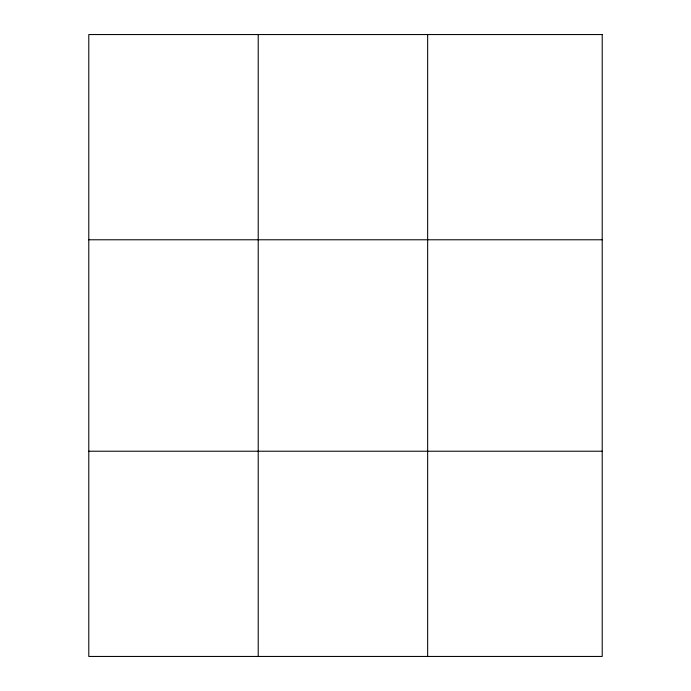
<?xml version="1.0" encoding="UTF-8"?>
<svg xmlns="http://www.w3.org/2000/svg" width="691" height="691" viewBox="0 0 691 691"><rect width="100%" height="100%" fill="white"/><g stroke="black" fill="none" stroke-linecap="round" stroke-linejoin="round"><path stroke-width="1.04" d="M258.218 34.55L258.218 656.45M427.651 34.55L427.651 656.45M88.785 239.777L602.215 239.777M88.785 451.223L602.215 451.223M602.215 34.55L602.215 656.45L88.785 656.45L88.785 34.55L602.215 34.55"/></g></svg>
